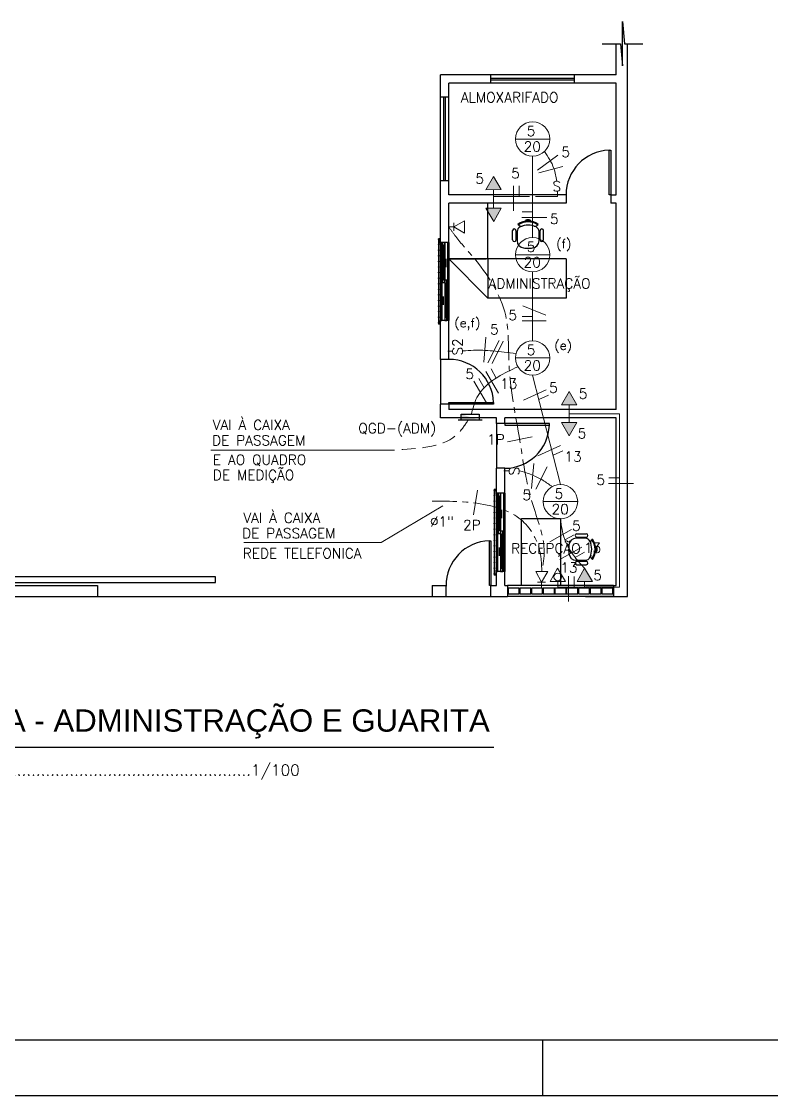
# Model space of a CAD drawing. Extents: x 1.6 to 100.8, y -3.3 to 55.9.
# Drawn here: x 39.86 to 53.31, y 0.87 to 20.12 of the extents above; entities that cross this region are included whole.
import ezdxf
from ezdxf.enums import TextEntityAlignment as Align

# ---------------------------------------------------------------- set-up
doc = ezdxf.new("R2010")
doc.units = 0
doc.header["$MEASUREMENT"] = 0
doc.linetypes.add('CENTER2', pattern=[1.125, 0.75, -0.125, 0.125, -0.125])
doc.linetypes.add('HIDDEN', pattern=[0.375, 0.25, -0.125])
doc.layers.get('0').update_dxf_attribs({"linetype": 'CONTINUOUS'})
for name, color, linetype in [('2-MATERIAIS', 2, 'CONTINUOUS'), ('FIACAO', 6, 'CONTINUOUS'), ('QUADROS', 30, 'CONTINUOUS'), ('Texto', 2, 'CONTINUOUS'), ('Tub_Eletr_parede', 3, 'CONTINUOUS'), ('Tub_Eletr_piso', 3, 'HIDDEN'), ('Tub_Tel_piso', 230, 'HIDDEN')]:
    doc.layers.add(name, color=color, linetype=linetype)
doc.styles.add('ARIAL', font='arial.ttf')
doc.styles.add('ROMANS', font='romans.shx')
doc.styles.add('TXT_TEXTO', font='ROMANS.shx')

# ---------------------------------------------------------------- blocks, each defined once
blk = doc.blocks.new('QF')
at = {"layer": 'QUADROS'}
for p, q in [((0.05, 0.2), (0.05, -0.2)), ((-0.05, -0.15), (-0.05, 0.15)), ((-0.05, 0.15), (0.05, 0.15)), ((0.05, -0.15), (-0.05, -0.15))]:
    blk.add_line(p, q, dxfattribs=at)
blk.add_solid([(-0.05, -0.15), (0.05, 0.15), (0.05, -0.15)], dxfattribs=at)

msp = doc.modelspace()

# ---------------------------------------------------------------- linework, layer by layer
at = {"color": 8}
for p, q in [((50.634, 19.323), (50.634, 20.119)), ((50.634, 20.119), (50.672, 19.721)), ((50.269, 19.721), (50.597, 19.721)), ((50.524, 19.162), (50.524, 19.721)), ((50.597, 19.721), (50.634, 19.323)), ((50.672, 19.721), (50.999, 19.721)), ((50.724, 9.812), (50.724, 19.721)), ((47.374, 16.16), (47.374, 19.162)), ((50.524, 19.162), (47.374, 19.162)), ((48.274, 19.012), (48.274, 19.162)), ((48.274, 19.102), (49.774, 19.102)), ((48.274, 19.072), (49.774, 19.072)), ((49.774, 19.012), (49.774, 19.162)), ((47.524, 17.012), (47.524, 19.012)), ((50.524, 19.012), (47.524, 19.012)), ((50.524, 17.012), (50.524, 19.012)), ((47.524, 18.762), (47.374, 18.762)), ((47.434, 17.262), (47.434, 18.762)), ((47.464, 17.262), (47.464, 18.762)), ((50.394, 17.012), (50.394, 17.812)), ((50.394, 17.812), (50.424, 17.812)), ((50.424, 17.812), (50.424, 17.012)), ((47.524, 17.262), (47.374, 17.262)), ((49.624, 17.012), (47.524, 17.012)), ((49.624, 17.012), (49.624, 16.862)), ((50.424, 17.012), (50.394, 17.012)), ((50.424, 17.012), (50.424, 16.862)), ((50.424, 17.012), (50.524, 17.012)), ((49.624, 16.862), (47.524, 16.862)), ((47.524, 15.862), (47.524, 16.862)), ((47.524, 16.16), (47.524, 16.862)), ((48.224, 16.862), (47.524, 16.862)), ((48.224, 15.862), (48.224, 16.862)), ((50.524, 16.862), (50.424, 16.862)), ((50.524, 13.162), (50.524, 16.862)), ((48.666, 16.204), (48.666, 16.37)), ((48.727, 16.204), (48.727, 16.37)), ((48.765, 16.473), (48.759, 16.481)), ((48.781, 16.46), (48.772, 16.473)), ((49.104, 16.46), (49.114, 16.473)), ((49.12, 16.473), (49.126, 16.481)), ((49.159, 16.204), (49.159, 16.37)), ((49.22, 16.204), (49.22, 16.37)), ((47.374, 16.225), (47.334, 16.225)), ((47.334, 16.225), (47.334, 14.695)), ((47.349, 14.71), (47.349, 16.21)), ((47.349, 16.21), (47.374, 16.21)), ((47.374, 16.21), (47.374, 16.225)), ((48.745, 16.328), (48.745, 16.208)), ((49.14, 16.208), (49.14, 16.328)), ((47.524, 16.16), (47.374, 16.16)), ((47.374, 16.137), (47.374, 16.16)), ((47.374, 16.16), (47.397, 16.16)), ((47.374, 16.157), (47.374, 14.763)), ((47.377, 16.137), (47.374, 16.137)), ((47.377, 16.157), (47.377, 14.763)), ((47.397, 16.157), (47.377, 16.157)), ((47.377, 16.157), (47.377, 16.137)), ((47.397, 16.16), (47.397, 16.157)), ((47.397, 16.157), (47.397, 14.763)), ((47.409, 16.16), (47.409, 15.44)), ((47.449, 16.16), (47.409, 16.16)), ((47.409, 16.16), (47.409, 16.11)), ((47.409, 16.11), (47.409, 16.107)), ((47.424, 16.11), (47.409, 16.11)), ((47.409, 16.11), (47.449, 16.11)), ((47.409, 16.107), (47.421, 16.107)), ((47.421, 16.107), (47.421, 16.087)), ((47.421, 16.087), (47.424, 16.087)), ((47.424, 16.087), (47.424, 16.11)), ((47.424, 15.49), (47.424, 16.11)), ((47.424, 16.11), (47.434, 16.11)), ((47.434, 16.087), (47.434, 16.11)), ((47.434, 16.11), (47.449, 16.11)), ((47.434, 16.11), (47.434, 15.49)), ((47.437, 16.087), (47.434, 16.087)), ((47.449, 16.107), (47.437, 16.107)), ((47.437, 16.107), (47.437, 16.087)), ((47.449, 16.16), (47.449, 14.76)), ((47.449, 16.11), (47.449, 16.16)), ((47.449, 16.11), (47.449, 16.107)), ((47.501, 16.16), (47.501, 16.157)), ((47.524, 16.16), (47.501, 16.16)), ((47.501, 16.157), (47.501, 14.763)), ((47.501, 16.157), (47.521, 16.157)), ((47.521, 16.157), (47.521, 14.763)), ((47.521, 16.157), (47.521, 16.137)), ((47.521, 16.137), (47.524, 16.137)), ((47.524, 16.16), (47.524, 14.763)), ((47.524, 16.137), (47.524, 16.16)), ((47.469, 15.866), (47.469, 15.766)), ((47.524, 15.862), (48.224, 15.162)), ((48.224, 15.862), (47.524, 15.862)), ((47.524, 15.862), (48.194, 15.862)), ((48.224, 15.862), (48.224, 15.162)), ((49.624, 15.862), (48.224, 15.862)), ((48.224, 15.832), (48.224, 15.162)), ((49.624, 15.862), (49.624, 15.162)), ((47.469, 15.766), (47.469, 15.716)), ((47.409, 15.49), (47.409, 15.493)), ((47.409, 15.493), (47.421, 15.493)), ((47.424, 15.49), (47.409, 15.49)), ((47.449, 15.49), (47.409, 15.49)), ((47.409, 15.49), (47.409, 15.44)), ((47.409, 15.44), (47.449, 15.44)), ((47.421, 15.493), (47.421, 15.513)), ((47.421, 15.513), (47.424, 15.513)), ((47.424, 15.513), (47.424, 15.49)), ((47.434, 15.49), (47.424, 15.49)), ((47.437, 15.513), (47.434, 15.513)), ((47.434, 15.513), (47.434, 15.49)), ((47.434, 15.49), (47.449, 15.49)), ((47.437, 15.493), (47.437, 15.513)), ((47.449, 15.493), (47.437, 15.493)), ((47.449, 15.49), (47.449, 15.493)), ((47.449, 15.44), (47.449, 15.49)), ((47.489, 15.48), (47.449, 15.48)), ((47.449, 15.48), (47.449, 15.43)), ((47.449, 15.43), (47.449, 15.427)), ((47.464, 15.43), (47.449, 15.43)), ((47.449, 15.43), (47.489, 15.43)), ((47.449, 15.427), (47.461, 15.427)), ((47.461, 15.427), (47.461, 15.407)), ((47.461, 15.407), (47.464, 15.407)), ((47.464, 14.81), (47.464, 15.43)), ((47.464, 15.43), (47.474, 15.43)), ((47.464, 15.407), (47.464, 15.43)), ((47.474, 15.43), (47.474, 14.81)), ((47.474, 15.407), (47.474, 15.43)), ((47.474, 15.43), (47.489, 15.43)), ((47.477, 15.407), (47.474, 15.407)), ((47.489, 15.427), (47.477, 15.427)), ((47.477, 15.427), (47.477, 15.407)), ((47.489, 14.76), (47.489, 15.48)), ((47.489, 15.43), (47.489, 15.48)), ((47.489, 15.43), (47.489, 15.427)), ((47.429, 15.139), (47.429, 15.189)), ((47.429, 15.039), (47.429, 15.139)), ((49.624, 15.162), (48.224, 15.162)), ((47.461, 14.813), (47.461, 14.833)), ((47.461, 14.833), (47.464, 14.833)), ((47.464, 14.833), (47.464, 14.81)), ((47.477, 14.833), (47.474, 14.833)), ((47.474, 14.833), (47.474, 14.81)), ((47.477, 14.813), (47.477, 14.833)), ((47.374, 14.695), (47.334, 14.695)), ((47.374, 14.71), (47.349, 14.71)), ((47.377, 14.783), (47.374, 14.783)), ((47.374, 14.783), (47.374, 14.76)), ((47.374, 14.062), (47.374, 14.76)), ((47.524, 14.76), (47.374, 14.76)), ((47.374, 14.76), (47.397, 14.76)), ((47.377, 14.763), (47.377, 14.783)), ((47.397, 14.763), (47.377, 14.763)), ((47.397, 14.76), (47.397, 14.763)), ((47.449, 14.81), (47.449, 14.813)), ((47.449, 14.813), (47.461, 14.813)), ((47.464, 14.81), (47.449, 14.81)), ((47.489, 14.81), (47.449, 14.81)), ((47.449, 14.81), (47.449, 14.76)), ((47.449, 14.76), (47.489, 14.76)), ((47.474, 14.81), (47.464, 14.81)), ((47.474, 14.81), (47.489, 14.81)), ((47.489, 14.813), (47.477, 14.813)), ((47.489, 14.81), (47.489, 14.813)), ((47.489, 14.76), (47.489, 14.81)), ((47.501, 14.76), (47.501, 14.763)), ((47.501, 14.763), (47.521, 14.763)), ((47.524, 14.76), (47.501, 14.76)), ((47.521, 14.763), (47.521, 14.783)), ((47.521, 14.783), (47.524, 14.783)), ((47.524, 14.783), (47.524, 14.76)), ((47.524, 14.062), (47.524, 14.76)), ((47.524, 14.062), (47.374, 14.062)), ((47.374, 14.062), (47.374, 13.262)), ((47.524, 13.292), (48.324, 13.292)), ((47.524, 13.262), (47.524, 13.292)), ((48.324, 13.292), (48.324, 13.262)), ((47.524, 13.262), (47.374, 13.262)), ((47.374, 13.012), (47.374, 13.262)), ((47.524, 13.262), (47.524, 13.162)), ((48.324, 13.262), (47.524, 13.262)), ((50.524, 13.162), (47.524, 13.162)), ((48.374, 13.012), (47.374, 13.012)), ((48.374, 12.912), (48.374, 13.012)), ((48.374, 12.912), (48.374, 12.112)), ((48.524, 12.912), (48.374, 12.912)), ((50.524, 13.012), (48.524, 13.012)), ((48.524, 12.912), (48.524, 13.012)), ((49.324, 12.912), (48.524, 12.912)), ((48.524, 12.912), (48.524, 12.882)), ((49.324, 12.882), (49.324, 12.912)), ((50.524, 10.012), (50.524, 13.012)), ((50.524, 10.012), (50.524, 13.012)), ((48.524, 12.882), (49.324, 12.882)), ((48.524, 12.112), (48.374, 12.112)), ((48.374, 11.662), (48.374, 12.112)), ((48.524, 11.662), (48.524, 12.112)), ((48.374, 11.727), (48.334, 11.727)), ((48.334, 11.727), (48.334, 10.197)), ((48.349, 10.212), (48.349, 11.712)), ((48.349, 11.712), (48.374, 11.712)), ((48.374, 11.712), (48.374, 11.727)), ((48.524, 11.662), (48.374, 11.662)), ((48.374, 11.639), (48.374, 11.662)), ((48.374, 11.662), (48.397, 11.662)), ((48.374, 11.659), (48.374, 10.265)), ((48.377, 11.639), (48.374, 11.639)), ((48.377, 11.659), (48.377, 10.265)), ((48.397, 11.659), (48.377, 11.659)), ((48.377, 11.659), (48.377, 11.639)), ((48.397, 11.662), (48.397, 11.659)), ((48.397, 11.659), (48.397, 10.265)), ((48.409, 11.662), (48.409, 10.942)), ((48.449, 11.662), (48.409, 11.662)), ((48.409, 11.662), (48.409, 11.612)), ((48.409, 11.612), (48.409, 11.609)), ((48.424, 11.612), (48.409, 11.612)), ((48.409, 11.612), (48.449, 11.612)), ((48.409, 11.609), (48.421, 11.609)), ((48.421, 11.609), (48.421, 11.589)), ((48.421, 11.589), (48.424, 11.589)), ((48.424, 11.589), (48.424, 11.612)), ((48.424, 10.992), (48.424, 11.612)), ((48.424, 11.612), (48.434, 11.612)), ((48.434, 11.589), (48.434, 11.612)), ((48.434, 11.612), (48.449, 11.612)), ((48.434, 11.612), (48.434, 10.992)), ((48.437, 11.589), (48.434, 11.589)), ((48.449, 11.609), (48.437, 11.609)), ((48.437, 11.609), (48.437, 11.589)), ((48.449, 11.662), (48.449, 10.262)), ((48.449, 11.612), (48.449, 11.662)), ((48.449, 11.612), (48.449, 11.609)), ((48.501, 11.662), (48.501, 11.659)), ((48.524, 11.662), (48.501, 11.662)), ((48.501, 11.659), (48.501, 10.265)), ((48.501, 11.659), (48.521, 11.659)), ((48.521, 11.659), (48.521, 10.265)), ((48.521, 11.659), (48.521, 11.639)), ((48.521, 11.639), (48.524, 11.639)), ((48.524, 11.662), (48.524, 10.265)), ((48.524, 11.639), (48.524, 11.662)), ((48.469, 11.368), (48.469, 11.268)), ((48.469, 11.268), (48.469, 11.218)), ((48.824, 10.012), (48.824, 11.212)), ((48.824, 11.212), (49.524, 11.212)), ((49.524, 11.212), (49.524, 10.012)), ((48.409, 10.992), (48.409, 10.995)), ((48.409, 10.995), (48.421, 10.995)), ((48.424, 10.992), (48.409, 10.992)), ((48.449, 10.992), (48.409, 10.992)), ((48.409, 10.992), (48.409, 10.942)), ((48.421, 10.995), (48.421, 11.015)), ((48.421, 11.015), (48.424, 11.015)), ((48.424, 11.015), (48.424, 10.992)), ((48.434, 10.992), (48.424, 10.992)), ((48.437, 11.015), (48.434, 11.015)), ((48.434, 11.015), (48.434, 10.992)), ((48.434, 10.992), (48.449, 10.992)), ((48.437, 10.995), (48.437, 11.015)), ((48.449, 10.995), (48.437, 10.995)), ((48.449, 10.992), (48.449, 10.995)), ((48.449, 10.942), (48.449, 10.992)), ((48.489, 10.982), (48.449, 10.982)), ((48.449, 10.982), (48.449, 10.932)), ((48.489, 10.262), (48.489, 10.982)), ((48.489, 10.932), (48.489, 10.982)), ((48.249, 10.012), (48.249, 10.812)), ((48.249, 10.812), (48.274, 10.812)), ((48.274, 10.812), (48.274, 10.012)), ((48.409, 10.942), (48.449, 10.942)), ((48.449, 10.932), (48.449, 10.929)), ((48.464, 10.932), (48.449, 10.932)), ((48.449, 10.932), (48.489, 10.932)), ((48.449, 10.929), (48.461, 10.929)), ((48.461, 10.929), (48.461, 10.909)), ((48.461, 10.909), (48.464, 10.909)), ((48.464, 10.312), (48.464, 10.932)), ((48.464, 10.932), (48.474, 10.932)), ((48.464, 10.909), (48.464, 10.932)), ((48.474, 10.932), (48.474, 10.312)), ((48.474, 10.909), (48.474, 10.932)), ((48.474, 10.932), (48.489, 10.932)), ((48.477, 10.909), (48.474, 10.909)), ((48.489, 10.929), (48.477, 10.929)), ((48.477, 10.929), (48.477, 10.909)), ((48.489, 10.932), (48.489, 10.929)), ((49.819, 10.936), (49.985, 10.936)), ((49.819, 10.875), (49.985, 10.875)), ((49.943, 10.856), (49.823, 10.856)), ((50.075, 10.821), (50.088, 10.83)), ((50.089, 10.837), (50.096, 10.842)), ((48.429, 10.641), (48.429, 10.691)), ((48.429, 10.541), (48.429, 10.641)), ((49.819, 10.443), (49.985, 10.443)), ((49.823, 10.462), (49.943, 10.462)), ((50.075, 10.497), (50.088, 10.488)), ((50.089, 10.481), (50.096, 10.476)), ((48.374, 10.212), (48.349, 10.212)), ((48.377, 10.285), (48.374, 10.285)), ((48.374, 10.285), (48.374, 10.262)), ((48.374, 10.012), (48.374, 10.262)), ((48.524, 10.262), (48.374, 10.262)), ((48.374, 10.262), (48.397, 10.262)), ((48.377, 10.265), (48.377, 10.285)), ((48.397, 10.265), (48.377, 10.265)), ((48.397, 10.262), (48.397, 10.265)), ((48.449, 10.312), (48.449, 10.315)), ((48.449, 10.315), (48.461, 10.315)), ((48.464, 10.312), (48.449, 10.312)), ((48.489, 10.312), (48.449, 10.312)), ((48.449, 10.312), (48.449, 10.262)), ((48.449, 10.262), (48.489, 10.262)), ((48.461, 10.315), (48.461, 10.335)), ((48.461, 10.335), (48.464, 10.335)), ((48.464, 10.335), (48.464, 10.312)), ((48.474, 10.312), (48.464, 10.312)), ((48.477, 10.335), (48.474, 10.335)), ((48.474, 10.335), (48.474, 10.312)), ((48.474, 10.312), (48.489, 10.312)), ((48.477, 10.315), (48.477, 10.335)), ((48.489, 10.315), (48.477, 10.315)), ((48.489, 10.312), (48.489, 10.315)), ((48.489, 10.262), (48.489, 10.312)), ((48.501, 10.262), (48.501, 10.265)), ((48.501, 10.265), (48.521, 10.265)), ((48.524, 10.262), (48.501, 10.262)), ((48.521, 10.265), (48.521, 10.285)), ((48.521, 10.285), (48.524, 10.285)), ((48.524, 10.285), (48.524, 10.262)), ((48.524, 10.012), (48.524, 10.262)), ((49.819, 10.382), (49.985, 10.382)), ((33.024, 10.012), (41.224, 10.012)), ((43.338, 10.162), (37.338, 10.162)), ((37.338, 10.062), (43.338, 10.062)), ((41.224, 10.012), (41.224, 9.812)), ((43.338, 10.062), (43.338, 10.162)), ((47.224, 10.012), (47.224, 9.812)), ((47.224, 10.012), (47.474, 10.012)), ((47.474, 9.812), (47.474, 10.012)), ((48.274, 10.012), (48.249, 10.012)), ((48.274, 10.012), (48.374, 10.012)), ((48.274, 9.812), (48.274, 10.012)), ((48.374, 10.197), (48.334, 10.197)), ((48.524, 10.012), (48.574, 10.012)), ((50.474, 10.012), (48.574, 10.012)), ((48.574, 10.012), (48.574, 9.812)), ((49.524, 10.012), (48.824, 10.012)), ((49.974, 10.012), (50.524, 10.012)), ((50.474, 10.012), (50.474, 9.812)), ((48.784, 9.962), (48.584, 9.962)), ((48.584, 9.962), (48.584, 9.862)), ((48.584, 9.862), (48.784, 9.862)), ((48.784, 9.862), (48.784, 9.962)), ((48.994, 9.962), (48.794, 9.962)), ((48.794, 9.962), (48.794, 9.862)), ((48.794, 9.862), (48.994, 9.862)), ((48.994, 9.862), (48.994, 9.962)), ((49.204, 9.962), (49.004, 9.962)), ((49.004, 9.962), (49.004, 9.862)), ((49.004, 9.862), (49.204, 9.862)), ((49.204, 9.862), (49.204, 9.962)), ((49.414, 9.962), (49.214, 9.962)), ((49.214, 9.962), (49.214, 9.862)), ((49.214, 9.862), (49.414, 9.862)), ((49.414, 9.862), (49.414, 9.962)), ((49.624, 9.962), (49.424, 9.962)), ((49.424, 9.962), (49.424, 9.862)), ((49.424, 9.862), (49.624, 9.862)), ((49.624, 9.862), (49.624, 9.962)), ((49.834, 9.962), (49.634, 9.962)), ((49.634, 9.962), (49.634, 9.862)), ((49.634, 9.862), (49.834, 9.862)), ((49.834, 9.862), (49.834, 9.962)), ((50.044, 9.962), (49.844, 9.962)), ((49.844, 9.962), (49.844, 9.862)), ((49.844, 9.862), (50.044, 9.862)), ((50.044, 9.862), (50.044, 9.962)), ((50.254, 9.962), (50.054, 9.962)), ((50.054, 9.962), (50.054, 9.862)), ((50.054, 9.862), (50.254, 9.862)), ((50.254, 9.862), (50.254, 9.962)), ((50.464, 9.962), (50.264, 9.962)), ((50.264, 9.962), (50.264, 9.862)), ((50.264, 9.862), (50.464, 9.862)), ((50.464, 9.862), (50.464, 9.962)), ((31.7, 9.812), (41.224, 9.812)), ((41.224, 9.813), (47.224, 9.813)), ((47.224, 9.812), (47.474, 9.812)), ((47.474, 9.812), (48.274, 9.812)), ((48.274, 9.812), (48.574, 9.812)), ((50.474, 9.812), (48.574, 9.812)), ((49.974, 9.812), (50.724, 9.812))]:
    msp.add_line(p, q, dxfattribs=at)
at = {"color": 171, "lineweight": 15}
for p, q in [((46.546, 12.434), (43.254, 12.434)), ((46.307, 10.782), (47.412, 11.438)), ((43.846, 10.782), (46.307, 10.782))]:
    msp.add_line(p, q, dxfattribs=at)
at = {"color": 21}
msp.add_line((35.441, 7.113), (48.326, 7.113), dxfattribs=at)
at = {"color": 170}
msp.add_line((4.544, 1.867), (84.205, 1.867), dxfattribs=at)
for p, q in [((49.205, 0.867), (49.205, 1.867)), ((2.544, 0.867), (85.205, 0.867))]:
    msp.add_line(p, q)
at = {"color": 8}
for centre in [(47.342, 16.218), (47.342, 16.118), (47.342, 16.018), (47.342, 15.918), (47.342, 15.818), (47.342, 15.718), (47.342, 15.618), (47.342, 15.518), (47.342, 15.418), (47.342, 15.318), (47.342, 15.218), (47.342, 15.118), (47.342, 15.018), (47.342, 14.918), (47.342, 14.818), (47.342, 14.718), (48.342, 11.719), (48.342, 11.619), (48.342, 11.519), (48.342, 11.419), (48.342, 11.319), (48.342, 11.219), (48.342, 11.119), (48.342, 11.019), (48.342, 10.919), (48.342, 10.819), (48.342, 10.719), (48.342, 10.619), (48.342, 10.519), (48.342, 10.419), (48.342, 10.319), (48.342, 10.219)]:
    msp.add_circle(centre, 0.0075, dxfattribs=at)
for centre, radius, start, end in [((50.425, 17.012), 0.801, 92.1894, 180), ((48.924, 16.537), 0.0282, 93.5833, 176.6281), ((48.943, 16.237), 0.329, 86.4167, 93.5833), ((48.962, 16.537), 0.0282, 3.3719, 86.4167), ((48.696, 16.37), 0.0306, 360, 180), ((48.84, 16.352), 0.094, 114.9388, 178.3074), ((48.943, 16.237), 0.305, 53.1301, 126.8699), ((48.769, 16.476), 0.0047, 216.8699, 305.9604), ((48.943, 16.237), 0.291, 54.0396, 125.9604), ((48.818, 16.511), 0.0623, 234.3405, 285.7396), ((48.943, 16.13), 0.338, 90, 114.9388), ((48.943, 16.13), 0.338, 65.0612, 90), ((49.068, 16.511), 0.0623, 254.2604, 305.6595), ((49.046, 16.352), 0.094, 1.6926, 65.0612), ((49.117, 16.476), 0.0047, 234.0396, 323.1301), ((49.189, 16.37), 0.0306, 360, 180), ((48.696, 16.204), 0.0306, 180, 360), ((49.638, 16.328), 0.893, 178.3074, 180), ((49.45, 16.208), 0.705, 180, 181.7293), ((48.877, 16.19), 0.132, 181.7293, 263.155), ((49.008, 16.19), 0.132, 276.845, 358.2707), ((48.247, 16.328), 0.893, 0, 1.6926), ((48.435, 16.208), 0.705, 358.2707, 360), ((49.189, 16.204), 0.0306, 180, 360), ((48.943, 16.736), 0.681, 263.155, 270), ((48.943, 16.736), 0.682, 270, 276.845), ((47.524, 13.261), 0.801, 2.1894, 90), ((48.524, 12.912), 0.801, 270, 357.8106), ((48.274, 10.012), 0.8, 91.7899, 181.0273), ((49.806, 10.724), 0.132, 91.7293, 173.155), ((49.819, 10.906), 0.0306, 90, 270), ((49.823, 10.151), 0.705, 90, 91.7293), ((49.943, 9.963), 0.893, 88.3074, 90), ((49.967, 10.762), 0.094, 24.9388, 88.3074), ((49.985, 10.906), 0.0306, 270, 90), ((49.745, 10.659), 0.338, 0, 24.9388), ((50.126, 10.784), 0.0623, 144.3405, 195.7396), ((50.092, 10.833), 0.0047, 126.8699, 215.9604), ((49.852, 10.659), 0.291, 324.0396, 35.9604), ((49.852, 10.659), 0.305, 323.1301, 36.8699), ((50.352, 10.659), 0.681, 173.155, 180), ((50.352, 10.659), 0.682, 180, 186.845), ((49.745, 10.659), 0.338, 335.0612, 0), ((50.152, 10.678), 0.0282, 3.5833, 86.6281), ((50.152, 10.64), 0.0282, 273.3719, 356.4167), ((49.852, 10.659), 0.329, 356.4167, 3.5833), ((49.806, 10.593), 0.132, 186.845, 268.2707), ((49.819, 10.412), 0.0306, 90, 270), ((49.823, 11.167), 0.705, 268.2707, 270), ((49.943, 11.355), 0.893, 270, 271.6926), ((49.967, 10.556), 0.094, 271.6926, 335.0612), ((49.985, 10.412), 0.0306, 270, 90), ((50.126, 10.534), 0.0623, 164.2604, 215.6595), ((50.092, 10.485), 0.0047, 144.0396, 233.1301)]:
    msp.add_arc(centre, radius, start, end, dxfattribs=at)
at = {"layer": '2-MATERIAIS', "linetype": 'Continuous', "lineweight": 15}
for p, q in [((48.716, 18.012), (49.333, 18.012)), ((48.716, 15.937), (49.333, 15.937)), ((48.716, 14.087), (49.333, 14.087)), ((49.216, 11.512), (49.833, 11.512))]:
    msp.add_line(p, q, dxfattribs=at)
at = {"layer": '2-MATERIAIS', "color": 4, "lineweight": 15}
for p, q in [((48.325, 17.105), (48.325, 17.005)), ((48.325, 16.772), (48.325, 16.872)), ((49.679, 13.249), (49.679, 13.149)), ((49.679, 12.929), (49.679, 13.029)), ((49.337, 10.079), (49.473, 10.319)), ((49.613, 10.081), (49.473, 10.319)), ((49.337, 10.079), (49.613, 10.081)), ((49.475, 10.08), (49.475, 9.98)), ((49.957, 10.08), (49.957, 9.98))]:
    msp.add_line(p, q, dxfattribs=at)
at = {"layer": '2-MATERIAIS', "color": 21, "lineweight": 15}
for p, q in [((47.61, 16.436), (47.514, 16.436)), ((47.61, 16.436), (47.8, 16.544)), ((47.61, 16.369), (47.61, 16.512)), ((47.8, 16.325), (47.61, 16.436)), ((47.8, 16.325), (47.8, 16.544)), ((49.298, 10.26), (49.079, 10.26)), ((49.186, 10.07), (49.079, 10.26)), ((49.298, 10.26), (49.186, 10.07)), ((49.253, 10.07), (49.111, 10.07)), ((49.186, 10.07), (49.186, 9.974))]:
    msp.add_line(p, q, dxfattribs=at)
at = {"layer": '2-MATERIAIS', "color": 4, "lineweight": 15}
for points in [[(48.188, 17.104), (48.463, 17.106), (48.324, 17.343)], [(48.463, 16.773), (48.188, 16.771), (48.327, 16.533)], [(49.541, 13.248), (49.817, 13.25), (49.677, 13.487)], [(49.817, 12.93), (49.541, 12.928), (49.681, 12.69)], [(49.82, 10.079), (50.095, 10.081), (49.956, 10.319)]]:
    msp.add_lwpolyline(points, close=True, dxfattribs=at)
at = {"layer": '2-MATERIAIS', "linetype": 'Continuous', "lineweight": 15}
for centre in [(49.024, 18.012), (49.024, 15.937), (49.024, 14.087), (49.524, 11.512)]:
    msp.add_circle(centre, 0.308, dxfattribs=at)
at = {"layer": '2-MATERIAIS', "color": 4, "lineweight": 15}
msp.add_circle((49.474, 10.163), 0.0679, dxfattribs=at)
for points in [[(48.188, 17.104), (48.324, 17.343), (48.463, 17.106)], [(48.463, 16.773), (48.327, 16.533), (48.188, 16.771)], [(49.541, 13.248), (49.677, 13.487), (49.817, 13.25)], [(49.817, 12.93), (49.681, 12.69), (49.541, 12.928)], [(49.82, 10.079), (49.956, 10.319), (50.095, 10.081)]]:
    msp.add_solid(points, dxfattribs=at)
at = {"layer": 'FIACAO', "lineweight": 15}
for p, q in [((49.474, 17.72), (49.112, 17.456)), ((49.568, 17.52), (49.134, 17.408)), ((48.684, 17.174), (48.684, 16.726)), ((48.786, 17.171), (48.786, 16.981)), ((48.831, 16.603), (49.28, 16.603)), ((48.835, 16.705), (49.024, 16.705)), ((48.847, 15.022), (49.264, 14.857)), ((48.835, 14.832), (49.024, 14.832)), ((48.835, 14.751), (49.265, 14.751)), ((48.187, 14.46), (48.147, 14.014)), ((48.424, 14.399), (48.223, 13.998)), ((48.499, 14.391), (48.297, 13.991)), ((48.278, 13.891), (48.373, 13.727)), ((47.971, 13.67), (48.195, 13.282)), ((48.061, 13.718), (48.156, 13.554)), ((48.188, 13.843), (48.413, 13.455)), ((49.27, 13.515), (48.861, 13.331)), ((49.308, 13.421), (49.136, 13.343)), ((48.575, 12.584), (49.014, 12.673)), ((49.525, 12.516), (49.116, 12.331)), ((49.564, 12.421), (49.391, 12.343)), ((49.046, 12.197), (49.006, 11.75)), ((49.283, 12.135), (49.081, 11.735)), ((50.39, 11.938), (50.579, 11.938)), ((50.386, 11.836), (50.835, 11.836)), ((48.034, 11.716), (47.964, 11.274)), ((49.721, 11.011), (49.33, 10.792)), ((49.768, 10.92), (49.603, 10.828)), ((49.905, 10.694), (49.514, 10.475)), ((49.952, 10.604), (49.786, 10.511)), ((49.665, 10.174), (49.665, 9.725)), ((49.767, 10.17), (49.767, 9.98))]:
    msp.add_line(p, q, dxfattribs=at)
at = {"layer": 'Tub_Eletr_parede', "lineweight": 15}
for p, q in [((49.024, 16.245), (49.024, 17.703)), ((48.325, 17.005), (48.325, 16.981)), ((48.969, 16.981), (48.325, 16.981)), ((48.325, 16.981), (48.325, 16.872)), ((49.468, 16.981), (49.077, 16.981)), ((49.468, 17.077), (49.468, 16.981)), ((49.024, 14.395), (49.024, 15.628)), ((47.592, 14.212), (47.502, 14.212)), ((49.524, 11.82), (49.024, 13.778)), ((49.679, 13.149), (49.679, 13.029)), ((49.679, 13.084), (50.579, 13.084)), ((50.579, 13.084), (50.579, 9.98)), ((48.607, 12.063), (48.507, 12.063)), ((50.579, 9.98), (49.475, 9.98))]:
    msp.add_line(p, q, dxfattribs=at)
for points in [[(49.456, 17.255), (49.405, 17.486), (49.236, 17.787)], [(47.772, 14.214), (47.963, 14.226), (48.305, 14.214), (48.728, 14.169)], [(47.928, 13.081), (48.025, 13.378), (48.399, 13.744), (48.759, 13.93)], [(48.784, 12.066), (49.01, 11.994), (49.211, 11.892), (49.376, 11.782)], [(49.956, 10.319), (49.78, 10.52), (49.6, 10.835), (49.524, 11.203)]]:
    msp.add_spline(points, degree=3, dxfattribs=at)
at = {"layer": 'Tub_Eletr_piso', "lineweight": 15}
msp.add_spline([(47.869, 12.974), (47.698, 12.745), (46.617, 12.446)], degree=3, dxfattribs=at)
at = {"layer": 'Tub_Tel_piso', "linetype": 'CENTER2', "lineweight": 15, "ltscale": 0.6}
for points in [[(47.526, 16.43), (47.646, 16.264), (47.955, 15.897), (48.541, 14.844), (48.6, 13.986), (48.795, 12.601), (48.912, 11.918), (49.068, 11.333), (49.232, 10.615), (49.19, 10.26)], [(49.19, 10.26), (49.158, 10.599), (48.846, 11.163), (48.209, 11.451), (47.224, 11.523)]]:
    msp.add_spline(points, degree=3, dxfattribs=at)

# ---------------------------------------------------------------- block references
at = {"layer": 'QUADROS', "lineweight": 15, "xscale": 1.075200000000002, "yscale": 1.075199999999999, "zscale": 1.0752, "rotation": 270}
msp.add_blockref('QF', (47.907, 13.027), dxfattribs=at)

# ---------------------------------------------------------------- texts
at = {"color": 8, "style": 'ROMANS'}
msp.add_text('ALMOXARIFADO', height=0.18, dxfattribs=at).set_placement((48.612, 18.669), align=Align.CENTER)
for s, p in [('ADMINISTRAÇÃO', (48.234, 15.332)), ('RECEPÇÃO', (48.637, 10.584))]:
    msp.add_text(s, height=0.18, dxfattribs=at).set_placement(p)
at = {"color": 21}
for s, height, style, p in [('PLANTA BAIXA - ADMINISTRAÇÃO E GUARITA', 0.4, 'ARIAL', (35.962, 7.389)), ('ESCALA...........................................................1/100', 0.2, 'ROMANS', (37.949, 6.601))]:
    msp.add_text(s, height=height, dxfattribs=dict(at, style=style)).set_placement(p)
at = {"layer": 'Texto', "lineweight": 15, "style": 'TXT_TEXTO'}
for s, p in [('5', (48.919, 18.065)), ('20', (48.864, 17.787)), ('5', (49.541, 17.689)), ('5', (47.999, 17.212)), ('5', (48.64, 17.308)), ('5', (49.336, 16.489)), ('5', (48.919, 15.99)), ('20', (48.864, 15.712)), ('5', (48.59, 14.766)), ('5', (48.262, 14.51)), ('5', (48.919, 14.14)), ('5', (47.819, 13.711)), ('20', (48.864, 13.862)), ('13', (48.442, 13.537)), ('5', (49.321, 13.465)), ('5', (49.852, 13.358)), ('VAI À CAIXA', (43.289, 12.797)), ('1P', (48.207, 12.538)), ('5', (49.832, 12.646)), ('DE PASSAGEM', (43.276, 12.52)), ('E AO QUADRO', (43.292, 12.173)), ('13', (49.595, 12.23)), ('DE MEDIÇÃO', (43.292, 11.9)), ('5', (50.167, 11.812)), ('5', (49.419, 11.565)), ('5', (48.843, 11.541)), ('VAI À CAIXA', (43.838, 11.132)), ('20', (49.364, 11.287)), ('%%C1"', (47.183, 11.066)), ('2P', (47.777, 11.003)), ('5', (49.731, 10.99)), ('DE PASSAGEM', (43.816, 10.855)), ('REDE TELEFONICA', (43.827, 10.496)), ('13', (49.945, 10.594)), ('13', (49.52, 10.24)), ('5', (50.112, 10.103))]:
    msp.add_text(s, height=0.18, dxfattribs=at).set_placement(p)
at = {"layer": 'Texto', "color": 4, "lineweight": 15, "style": 'TXT_TEXTO'}
for s, height, p in [('S', 0.18, (49.379, 17.076)), ('(f)', 0.16, (49.446, 16.055)), ('(e,f)', 0.16, (47.622, 14.637)), ('(e)', 0.16, (49.415, 14.232))]:
    msp.add_text(s, height=height, dxfattribs=at).set_placement(p)
for s, p in [('S2', (47.769, 14.131)), ('S', (48.783, 11.981))]:
    msp.add_text(s, height=0.18, rotation=90, dxfattribs=at).set_placement(p)
at = {"layer": 'Texto', "color": 30, "lineweight": 15, "style": 'TXT_TEXTO'}
msp.add_text('QGD-(ADM)', height=0.18, dxfattribs=at).set_placement((45.899, 12.738))

doc.saveas('drawing.dxf')
